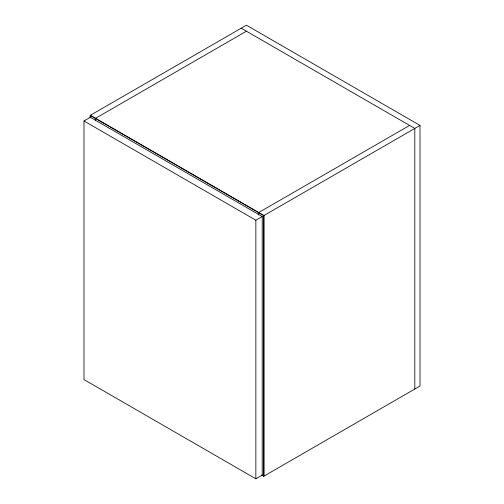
<?xml version="1.0" encoding="UTF-8"?>
<svg xmlns="http://www.w3.org/2000/svg" width="504" height="504" viewBox="0 0 504 504"><rect width="100%" height="100%" fill="white"/><g stroke="black" fill="none" stroke-linecap="round" stroke-linejoin="round"><path stroke-width="0.76" d="M90.178 117.766L90.178 115.403L246.418 25.2L420.015 125.427L420.015 386.02L263.775 476.23L261.822 475.102M83.985 120.985L90.348 117.306L262.212 216.537L262.212 475.127L255.849 478.8L83.985 379.575L83.985 120.985L255.849 220.21L262.212 216.537M246.418 31.216L95.382 118.408L95.382 120.771M409.601 125.427L258.571 212.625L258.571 214.988M90.178 115.403L263.775 215.63L420.015 125.427M241.208 28.205L414.811 128.432L414.811 389.031M261.998 475.001L263.951 476.129L263.951 215.529L90.348 115.303L90.348 117.665M263.775 215.63L263.775 476.23M255.849 220.21L255.849 478.8"/></g></svg>
